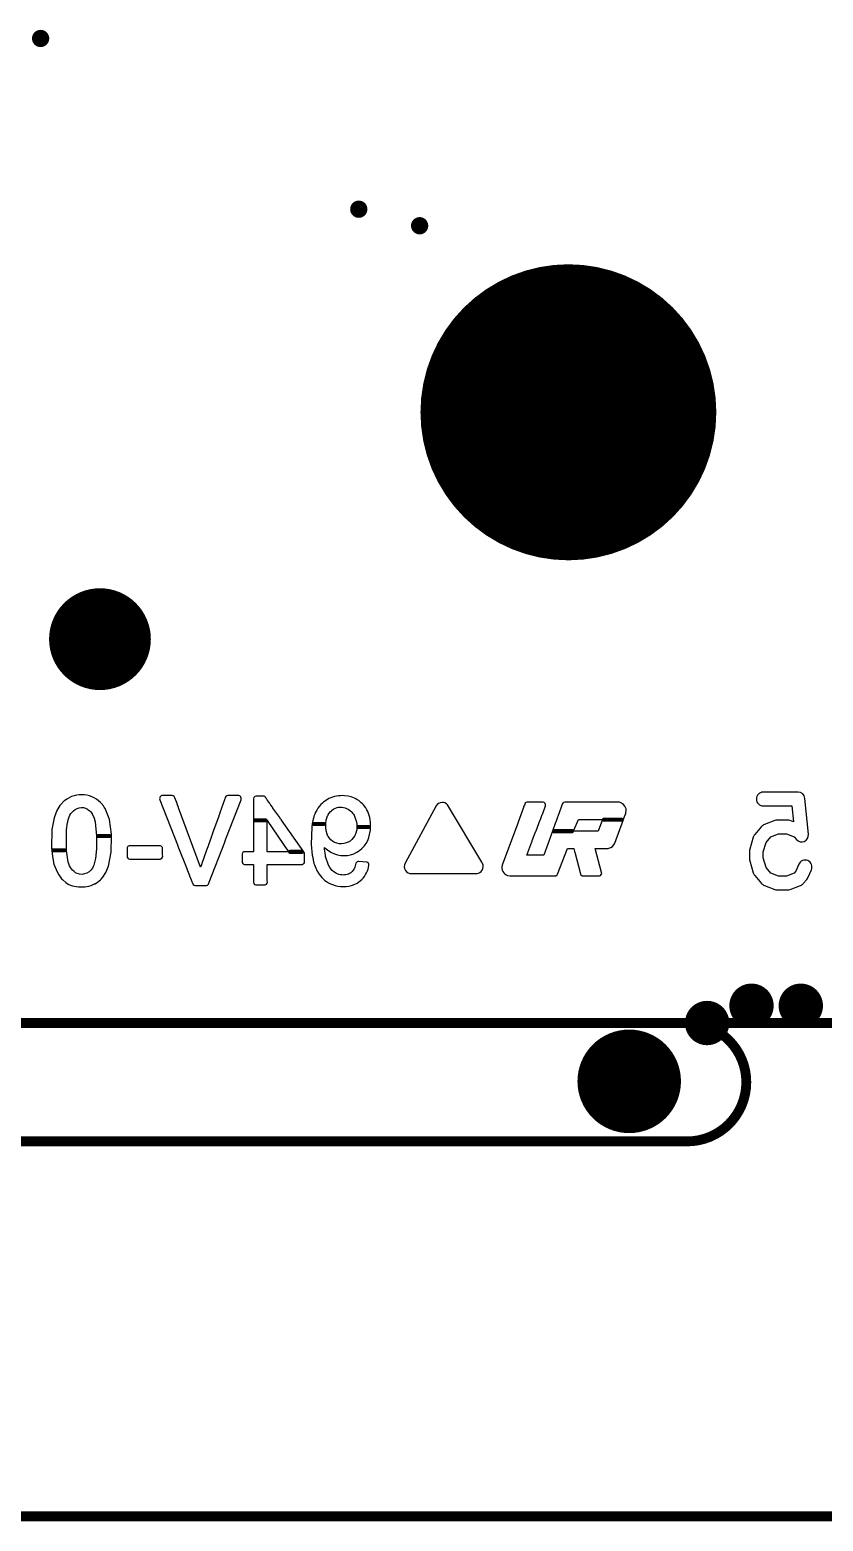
# Model space of a CAD drawing. Header units: inches. Extents: x -10 to 237, y -10 to 218.
# Drawn here: x 188.87 to 204.96, y -10.1 to 20.14 of the extents above; entities that cross this region are included whole.
import ezdxf

# ---------------------------------------------------------------- set-up
doc = ezdxf.new("R2010")
doc.units = ezdxf.units.IN
doc.header["$MEASUREMENT"] = 0
doc.layers.get('0').update_dxf_attribs({"color": 1})
doc.layers.add('1_DRL', color=12, linetype='Continuous')
doc.layers.add('3_GBS', color=52, linetype='Continuous')

# ---------------------------------------------------------------- blocks, each defined once
blk = doc.blocks.new('D11ROUND0_35001X0_35001')
at = {"const_width": 0.175005}
blk.add_lwpolyline([(0.087502, 0, 1), (-0.087502, 0, 1), (0.087502, 0)], format="xyb", dxfattribs=at)
blk = doc.blocks.new('D14ROUND1_4X1_4')
at = {"const_width": 0.7}
blk.add_lwpolyline([(0.35, 0, 1), (-0.35, 0, 1), (0.35, 0)], format="xyb", dxfattribs=at)
blk = doc.blocks.new('D16ROUND3_29999X3_29999')
at = {"const_width": 1.649995}
blk.add_lwpolyline([(0.824998, 0, 1), (-0.824998, 0, 1), (0.824998, 0)], format="xyb", dxfattribs=at)
blk = doc.blocks.new('D12ROUND0_7X0_7')
at = {"const_width": 0.35}
blk.add_lwpolyline([(0.175, 0, 1), (-0.175, 0, 1), (0.175, 0)], format="xyb", dxfattribs=at)
blk = doc.blocks.new('D19ROUND1_8X1_8')
at = {"const_width": 0.9}
blk.add_lwpolyline([(0.45, 0, 1), (-0.45, 0, 1), (0.45, 0)], format="xyb", dxfattribs=at)
blk = doc.blocks.new('D70ROUND6_00199X6_00199')
at = {"const_width": 3.000995}
blk.add_lwpolyline([(1.500498, 0, 1), (-1.500498, 0, 1), (1.500498, 0)], format="xyb", dxfattribs=at)
blk = doc.blocks.new('D72ROUND2_06499X2_06499')
at = {"const_width": 1.032495}
blk.add_lwpolyline([(0.516247, 0, 1), (-0.516247, 0, 1), (0.516247, 0)], format="xyb", dxfattribs=at)
blk = doc.blocks.new('D82ROUND0_9X0_9')
at = {"const_width": 0.45}
blk.add_lwpolyline([(0.225, 0, 1), (-0.225, 0, 1), (0.225, 0)], format="xyb", dxfattribs=at)
blk = doc.blocks.new('D87ROUND2_1X2_1')
at = {"const_width": 1.05}
blk.add_lwpolyline([(0.525, 0, 1), (-0.525, 0, 1), (0.525, 0)], format="xyb", dxfattribs=at)

msp = doc.modelspace()

# ---------------------------------------------------------------- linework, layer by layer
at = {"layer": '3_GBS'}
for points in [[(189.61527, 3.50004), (189.61611, 3.91368), (189.63785, 4.06489), (189.64074, 4.07358), (189.64214, 4.08051), (189.64278, 4.08747), (189.64966, 4.11876), (189.65736, 4.13962), (189.66302, 4.16222), (189.6712, 4.17784), (189.6712, 4.17784, -0.146146), (189.75802, 4.30126), (189.75802, 4.30126, -0.408421), (190.07475, 4.30995), (190.07475, 4.30995, -0.123383), (190.13406, 4.24216), (190.13884, 4.2352), (190.16703, 4.17264), (190.17379, 4.15178), (190.1746, 4.15006), (190.19561, 4.07878), (190.22685, 3.79029), (190.52517, 3.79029), (190.52596, 3.83024), (190.48545, 4.12397), (190.47018, 4.1796), (190.39708, 4.34818), (190.39558, 4.3499), (190.39182, 4.35686), (190.37623, 4.37947), (190.36487, 4.40032), (190.34549, 4.42638), (190.34356, 4.42813), (190.34356, 4.42813, 0.40907), (189.57516, 4.50807), (189.57059, 4.50459), (189.50432, 4.4403), (189.48631, 4.41769), (189.4856, 4.41597), (189.48243, 4.41249), (189.41966, 4.3082), (189.36287, 4.16047), (189.3174, 3.92062), (189.31199, 3.54696), (189.31682, 3.50004)], [(191.86622, 3.61127), (191.86802, 3.60431), (191.87066, 3.59735), (191.87518, 3.58866), (192.05296, 3.13332), (192.05575, 3.12811), (192.10823, 2.99428), (192.11, 2.98732), (192.11265, 2.98036), (192.11717, 2.97167), (192.15664, 2.87089), (192.15842, 2.86393), (192.16106, 2.85697), (192.18557, 2.8083), (192.18557, 2.8083, 0.169999), (192.22382, 2.78745), (192.44755, 2.78745), (192.45524, 2.7892), (192.45524, 2.7892, 0.342928), (192.5084, 2.85524), (192.82367, 3.66862), (192.82456, 3.6721), (192.84787, 3.73118), (192.84876, 3.73466), (193.15478, 4.52544), (193.15478, 4.52544, 0.593513), (193.07642, 4.61322), (192.89075, 4.61236), (192.89075, 4.61236, 0.370259), (192.82994, 4.54805), (192.72618, 4.25953), (192.72534, 4.25607), (192.70419, 4.1987), (192.70289, 4.19349), (192.57818, 3.84589), (192.57401, 3.8372), (192.57155, 3.83024), (192.56944, 3.82156), (192.54907, 3.76596), (192.54826, 3.76248), (192.49299, 3.60952), (192.49212, 3.60604), (192.45529, 3.5035), (192.45189, 3.49656), (192.44945, 3.4896), (192.44785, 3.48264), (192.35908, 3.23586), (192.35786, 3.22717), (192.33335, 3.15852), (192.3322, 3.15938), (191.88791, 4.36555), (191.88618, 4.36903), (191.8591, 4.44203), (191.85727, 4.44899), (191.81178, 4.5689), (191.81178, 4.5689, 0.361815), (191.73464, 4.61322), (191.58481, 4.61322), (191.58481, 4.61322, 0.586039), (191.5078, 4.52544)], [(193.41142, 4.10832), (193.68427, 4.10832), (193.68447, 4.10921), (193.68554, 4.10921), (194.12041, 3.47048), (194.42808, 3.47048), (193.9767, 4.1118), (193.97297, 4.11876), (193.96926, 4.12397), (193.96451, 4.12918), (193.93266, 4.17436), (193.92999, 4.1796), (193.92659, 4.1848), (193.92049, 4.19176), (193.80299, 4.35861), (193.79916, 4.36555), (193.79545, 4.37078), (193.79075, 4.37599), (193.76017, 4.41942), (193.75625, 4.42638), (193.75255, 4.43159), (193.74795, 4.43682), (193.73814, 4.45072), (193.73426, 4.45767), (193.73055, 4.46288), (193.72593, 4.46809), (193.69413, 4.51328), (193.69027, 4.52023), (193.68656, 4.52544), (193.68188, 4.53067), (193.67223, 4.54457), (193.66936, 4.54978), (193.66565, 4.55501), (193.66108, 4.56021), (193.64886, 4.57759), (193.64886, 4.57759, 0.29296), (193.59377, 4.60278), (193.45806, 4.60192), (193.45806, 4.60192, 0.505079), (193.41142, 4.52023)], [(194.926, 4.22478, -0.502374), (195.3801, 4.29603), (195.3801, 4.29603, -0.082112), (195.44977, 4.21262), (195.44977, 4.21262, -0.113356), (195.50451, 3.97431), (195.78173, 3.97431), (195.78274, 4.03532), (195.78274, 4.03532, 0.131965), (195.68414, 4.36207), (195.63822, 4.42117), (195.6181, 4.44203), (195.6181, 4.44203, 0.131675), (195.39034, 4.58455), (195.33171, 4.60019), (195.25209, 4.60888), (195.25209, 4.60888, 0.130652), (194.93847, 4.54978), (194.82605, 4.47678), (194.80736, 4.4594), (194.80736, 4.4594, 0.161418), (194.62247, 4.14658), (194.61973, 4.13962), (194.59999, 4.03532), (194.87228, 4.03532), (194.88506, 4.12224), (194.88556, 4.12397), (194.88902, 4.13093), (194.89138, 4.13789), (194.89308, 4.14658), (194.89547, 4.15351), (194.89892, 4.16047), (194.91145, 4.1987), (194.91698, 4.20914), (194.92074, 4.21434), (194.92371, 4.21958), (194.926, 4.22478)], [(203.54562, 3.04457), (203.54562, 3.04457, 0.109637), (203.57452, 2.99138), (203.71521, 2.82979), (203.71521, 2.82979, 0.123728), (203.77097, 2.7907), (203.98247, 2.7097), (203.98247, 2.7097, 0.091758), (204.0323, 2.70048), (204.24387, 2.70048), (204.24387, 2.70048, 0.091417), (204.29388, 2.7097), (204.50541, 2.7907), (204.50541, 2.7907, 0.123694), (204.56114, 2.82979), (204.63104, 2.91008), (204.63104, 2.91008, 0.077361), (204.65405, 2.94637), (204.72456, 3.10833), (204.72456, 3.10833, 0.414227), (204.652234, 3.292193), (204.652234, 3.292193, 0.414227), (204.46837, 3.21986), (204.40645, 3.07762), (204.37297, 3.03916), (204.21811, 2.97988), (204.05824, 2.97988), (203.9034, 3.03916), (203.80549, 3.15163), (203.7491, 3.34592), (203.7491, 3.46817), (203.80549, 3.66245), (203.9034, 3.77492), (204.05824, 3.83421), (204.21811, 3.83421), (204.37297, 3.77492), (204.4206, 3.72021), (204.4206, 3.72021, 0.730659), (204.66497, 3.8257), (204.59451, 4.55422), (204.59451, 4.55422, 0.386226), (204.45545, 4.68046), (203.75039, 4.68046), (203.75039, 4.68046, 0.414214), (203.61069, 4.54076), (203.61069, 4.54076, 0.414214), (203.75039, 4.40106), (204.3286, 4.40106), (204.35974, 4.07916), (204.29388, 4.10436), (204.29388, 4.10436, 0.09175), (204.24389, 4.11361), (204.03246, 4.11361), (204.03246, 4.11361, 0.09175), (203.98247, 4.10436), (203.77097, 4.02339), (203.77097, 4.02339, 0.123751), (203.71521, 3.98429), (203.57452, 3.8227), (203.57452, 3.8227, 0.109616), (203.54562, 3.76951), (203.47534, 3.52732), (203.47534, 3.52732, 0.071394), (203.4697, 3.48803), (203.4697, 3.32605), (203.4697, 3.32605, 0.071394), (203.47534, 3.28676)], [(197.91302, 3.03393), (197.91302, 3.03306), (197.91611, 3.0322), (197.9441, 3.03306), (197.96935, 3.0383), (197.96935, 3.0383, 0.529626), (198.03821, 3.26075), (197.34408, 4.42173), (197.34408, 4.42173, 0.522394), (197.11607, 4.40611), (196.48515, 3.24338), (196.48515, 3.24338, 0.616653), (196.62191, 3.0322), (196.62191, 3.03393)], [(199.53178, 2.98348), (199.53884, 2.98524), (199.54359, 2.98696), (199.5649, 3.00261), (199.56879, 3.00782), (199.57443, 3.01826), (199.7757, 3.53792), (199.90666, 3.53792), (199.92119, 3.48229), (199.92243, 3.4736), (199.92442, 3.46667), (199.92658, 3.46144), (200.04042, 3.02522), (200.04938, 3.00609), (200.06963, 2.98872), (200.07814, 2.98524), (200.0852, 2.98348), (200.42609, 2.98348), (200.42609, 2.98348, 0.437803), (200.47057, 3.053), (200.33712, 3.53792), (200.60209, 3.53964), (200.61438, 3.54312), (200.61438, 3.54312, 0.24609), (200.73549, 3.64566), (200.91227, 4.12361), (200.48814, 4.12361), (200.39813, 3.88899), (199.47263, 3.88899), (199.29625, 3.4006), (198.95058, 3.4006), (198.97042, 3.45275), (198.97456, 3.45971), (199.0121, 3.56225), (199.0154, 3.56746), (199.0551, 3.67523), (199.05815, 3.68043), (199.06115, 3.68739), (199.06376, 3.69781), (199.13646, 3.88899), (199.1408, 3.89595), (199.22444, 4.12013), (199.22866, 4.12709), (199.26546, 4.22791), (199.2691, 4.23484), (199.27184, 4.2418), (199.27405, 4.25049), (199.33234, 4.40345), (199.33234, 4.40345, 0.480689), (199.28375, 4.47645), (198.96153, 4.47645), (198.96153, 4.47645, 0.404656), (198.90529, 4.41734), (198.90529, 4.41734, 0.202477), (198.88827, 4.37703), (198.88848, 4.37215), (198.77702, 4.07322), (198.77387, 4.06801), (198.52051, 3.38498), (198.51962, 3.3815), (198.45261, 3.199), (198.45261, 3.199, 0.394546), (198.56343, 2.99044), (198.60522, 2.98348)], [(200.91227, 4.12361), (200.91291, 4.12537), (200.9155, 4.13057), (200.94885, 4.2227), (200.94885, 4.2227, 0.175711), (200.96192, 4.25874), (200.96178, 4.26265), (200.96736, 4.32507), (200.96736, 4.32507, 0.130043), (200.96081, 4.35303), (200.96081, 4.35303, 0.261188), (200.83254, 4.47469), (199.72162, 4.47645), (199.72162, 4.47645, 0.416866), (199.66435, 4.41386), (199.66435, 4.41386, 0.179704), (199.65045, 4.37563), (199.58289, 4.18965), (199.58289, 4.18965, 0.187013), (199.56899, 4.15143), (199.54042, 4.07322), (199.53727, 4.06801), (199.47263, 3.88899), (199.90181, 3.88899), (199.91268, 3.91333), (199.91352, 3.92029), (199.9978, 4.12361)], [(193.17598, 3.27096), (193.17598, 3.27096, 0.36302), (193.22133, 3.21673), (193.41148, 3.215), (193.41148, 2.85697), (193.41148, 2.85697, 0.496133), (193.47845, 2.79875), (193.63903, 2.79961), (193.64602, 2.80137), (193.64602, 2.80137, 0.466445), (193.68435, 2.88305), (193.68427, 3.215), (194.39692, 3.21673), (194.39692, 3.21673, 0.4423), (194.44226, 3.28625), (194.44225, 3.43077), (194.44225, 3.43077, 0.168644), (194.43177, 3.46527), (194.42808, 3.47048), (193.68435, 3.47048), (193.68427, 4.10832), (193.41142, 4.10832), (193.41142, 3.46961), (193.23952, 3.46961), (193.23952, 3.47048), (193.23952, 3.47048, 0.48286), (193.17602, 3.40792)], [(193.65887, 4.08292), (193.65887, 4.08292, 1), (193.65887, 4.13372), (193.43682, 4.13372), (193.43682, 4.13372, 0.414214), (193.41142, 4.10832), (193.41142, 4.10832, 0.414214), (193.43682, 4.08292)], [(194.61998, 3.30363, 0.108173), (194.71937, 3.05336), (194.72211, 3.04643), (194.74028, 3.02034), (194.74028, 3.02034, 0.160334), (195.00825, 2.8083), (195.00825, 2.8083, 0.181672), (195.45361, 2.80657), (195.5083, 2.83439), (195.60832, 2.90911), (195.60832, 2.90911, 0.167103), (195.74767, 3.20284), (195.74767, 3.20284, 0.374981), (195.70573, 3.26192), (195.54622, 3.27757), (195.54622, 3.27757, 0.354439), (195.48541, 3.23934), (195.46275, 3.15938), (195.46275, 3.15938, -0.14578), (195.38183, 3.04643), (195.38183, 3.04643, -0.110569), (195.28183, 3.00645), (195.28183, 3.00645, -0.109662), (195.17332, 3.00645), (195.17332, 3.00645, -0.140224), (195.04901, 3.05684), (195.03951, 3.06205), (195.00606, 3.09334), (194.9574, 3.15244), (194.93205, 3.19936), (194.87159, 3.37838), (194.87124, 3.38011), (194.87086, 3.38706), (194.86956, 3.39402), (194.86728, 3.40096), (194.85107, 3.52783), (194.85145, 3.53479), (194.85003, 3.5574), (194.85021, 3.55999), (194.88236, 3.53131), (194.88236, 3.53131, 0.541099), (195.75048, 3.76248), (195.78066, 3.9102), (195.78173, 3.97431), (195.50451, 3.97431), (195.50451, 3.97431, -0.034395), (195.49941, 3.89976), (195.48323, 3.84589), (195.47677, 3.83372), (195.47677, 3.83372, -0.095185), (195.43862, 3.7642), (195.43136, 3.75724), (195.43136, 3.75724, -0.204036), (195.28625, 3.65298), (195.28625, 3.65298, -0.357128), (194.94495, 3.75552), (194.94495, 3.75552, -0.117618), (194.90263, 3.83024), (194.88214, 3.89456), (194.88112, 3.90324), (194.88114, 3.90672), (194.87439, 3.9606), (194.87454, 3.9658), (194.87391, 3.97452), (194.87238, 3.98145), (194.87228, 4.03532), (194.59999, 4.03532), (194.58882, 3.97624), (194.57899, 3.61996), (194.60047, 3.40096), (194.60581, 3.38011), (194.60789, 3.36621), (194.60893, 3.36273), (194.61998, 3.30363)], [(194.84688, 4.00992), (194.84688, 4.00992, 1), (194.84688, 4.06072), (194.62585, 4.06072), (194.62585, 4.06072, 0.414214), (194.60045, 4.03532), (194.60045, 4.03532, 0.414214), (194.62585, 4.00992)], [(195.75633, 3.94891), (195.75633, 3.94891, 1), (195.75633, 3.99971), (195.52991, 3.99971), (195.52991, 3.99971, 0.414214), (195.50451, 3.97431), (195.50451, 3.97431, 0.414214), (195.52991, 3.94891)], [(200.8852, 4.09821), (200.8852, 4.09821, 1), (200.8852, 4.14901), (200.51354, 4.14901), (200.51354, 4.14901, 0.414214), (200.48814, 4.12361), (200.48814, 4.12361, 0.414214), (200.51354, 4.09821)], [(189.35903, 3.22369), (189.42319, 3.06205), (189.45703, 3.00297), (189.45863, 3.00121), (189.51664, 2.92476), (189.53229, 2.90911), (189.53465, 2.90736), (189.53782, 2.90391), (189.60267, 2.85003), (189.63183, 2.83091), (189.63183, 2.83091, 0.117974), (189.77102, 2.77528), (189.77102, 2.77528, 0.132179), (190.11301, 2.78572), (190.18628, 2.81874), (190.18865, 2.82047), (190.19622, 2.82395), (190.24544, 2.85349), (190.3034, 2.90215), (190.31387, 2.91432), (190.31577, 2.91607), (190.35067, 2.95603), (190.41168, 3.05163), (190.46528, 3.18198), (190.51869, 3.46527), (190.52517, 3.79029), (190.22685, 3.79029), (190.22494, 3.53131), (190.20376, 3.33492), (190.16614, 3.19763), (190.16147, 3.18719), (190.16147, 3.18719, -0.415746), (189.83201, 3.02903), (189.83201, 3.02903, -0.224421), (189.64986, 3.26192), (189.61527, 3.50004), (189.31682, 3.50004), (189.3299, 3.37315)], [(190.49977, 3.76489), (190.49977, 3.76489, 1), (190.49977, 3.81569), (190.25225, 3.81569), (190.25225, 3.81569, 0.414214), (190.22685, 3.79029), (190.22685, 3.79029, 0.414214), (190.25225, 3.76489)], [(199.87641, 3.86359), (199.87641, 3.86359, 1), (199.87641, 3.91439), (199.49963, 3.91439), (199.49963, 3.91439, 0.414214), (199.47423, 3.88899), (199.47423, 3.88899, 0.414214), (199.49963, 3.86359)], [(189.58987, 3.47464), (189.58987, 3.47464, 1), (189.58987, 3.52544), (189.34234, 3.52544), (189.34234, 3.52544, 0.414214), (189.31694, 3.50004), (189.31694, 3.50004, 0.414214), (189.34234, 3.47464)], [(190.8451, 3.37873), (190.8451, 3.37873, 0.36302), (190.89045, 3.3245), (191.51603, 3.3245), (191.52301, 3.32623), (191.52771, 3.32796), (191.52771, 3.32796, 0.440979), (191.56134, 3.40792), (191.56129, 3.53652), (191.56129, 3.53652, 0.365956), (191.51912, 3.59387), (190.88735, 3.59387), (190.88735, 3.59387, 0.393256), (190.84511, 3.53131)], [(194.39702, 3.44508), (194.39702, 3.44508, 1), (194.39702, 3.49588), (194.14581, 3.49588), (194.14581, 3.49588, 0.414214), (194.12041, 3.47048), (194.12041, 3.47048, 0.414214), (194.14581, 3.44508)]]:
    msp.add_lwpolyline(points, format="xyb", close=True, dxfattribs=at)
at = {"layer": '3_GBS', "const_width": 0.2}
for points in [[(227.18954, 0), (114.79477, 0)], [(132.77474, -2.4), (202.2046, -2.4)], [(-5.99999, -9.99998), (233.19953, -9.99998)]]:
    msp.add_lwpolyline(points, dxfattribs=at)
msp.add_lwpolyline([(202.2046, -2.4, 1), (202.2046, 0)], format="xyb", dxfattribs=at)
at = {"layer": '3_GBS', "const_width": 0.1}
for points in [[(202.1546, 0, 1), (202.2546, 0, 1), (202.1546, 0)], [(202.1546, -2.4, 1), (202.2546, -2.4, 1), (202.1546, -2.4)], [(202.1546, -2.4, 1), (202.2546, -2.4, 1), (202.1546, -2.4)], [(202.1546, -2.4, 1), (202.2546, -2.4, 1), (202.1546, -2.4)]]:
    msp.add_lwpolyline(points, format="xyb", close=True, dxfattribs=at)

# ---------------------------------------------------------------- block references
at = {"layer": '1_DRL'}
for name, p in [('D11ROUND0_35001X0_35001', (189.08977, 19.96186)), ('D11ROUND0_35001X0_35001', (195.54391, 16.49984)), ('D11ROUND0_35001X0_35001', (196.77835, 16.16456)), ('D16ROUND3_29999X3_29999', (199.79587, 12.3825)), ('D14ROUND1_4X1_4', (190.29373, 7.78256)), ('D12ROUND0_7X0_7', (203.51001, 0.35001)), ('D12ROUND0_7X0_7', (204.51, 0.35001)), ('D12ROUND0_7X0_7', (202.61001, 0)), ('D19ROUND1_8X1_8', (201.02962, -1.18232))]:
    msp.add_blockref(name, p, dxfattribs=at)
at = {"layer": '3_GBS'}
for name, p in [('D70ROUND6_00199X6_00199', (199.79587, 12.3825)), ('D72ROUND2_06499X2_06499', (190.29373, 7.78256)), ('D82ROUND0_9X0_9', (203.51001, 0.35001)), ('D82ROUND0_9X0_9', (204.51, 0.35001)), ('D82ROUND0_9X0_9', (202.61001, 0)), ('D87ROUND2_1X2_1', (201.02962, -1.18232))]:
    msp.add_blockref(name, p, dxfattribs=at)

doc.saveas('drawing.dxf')
